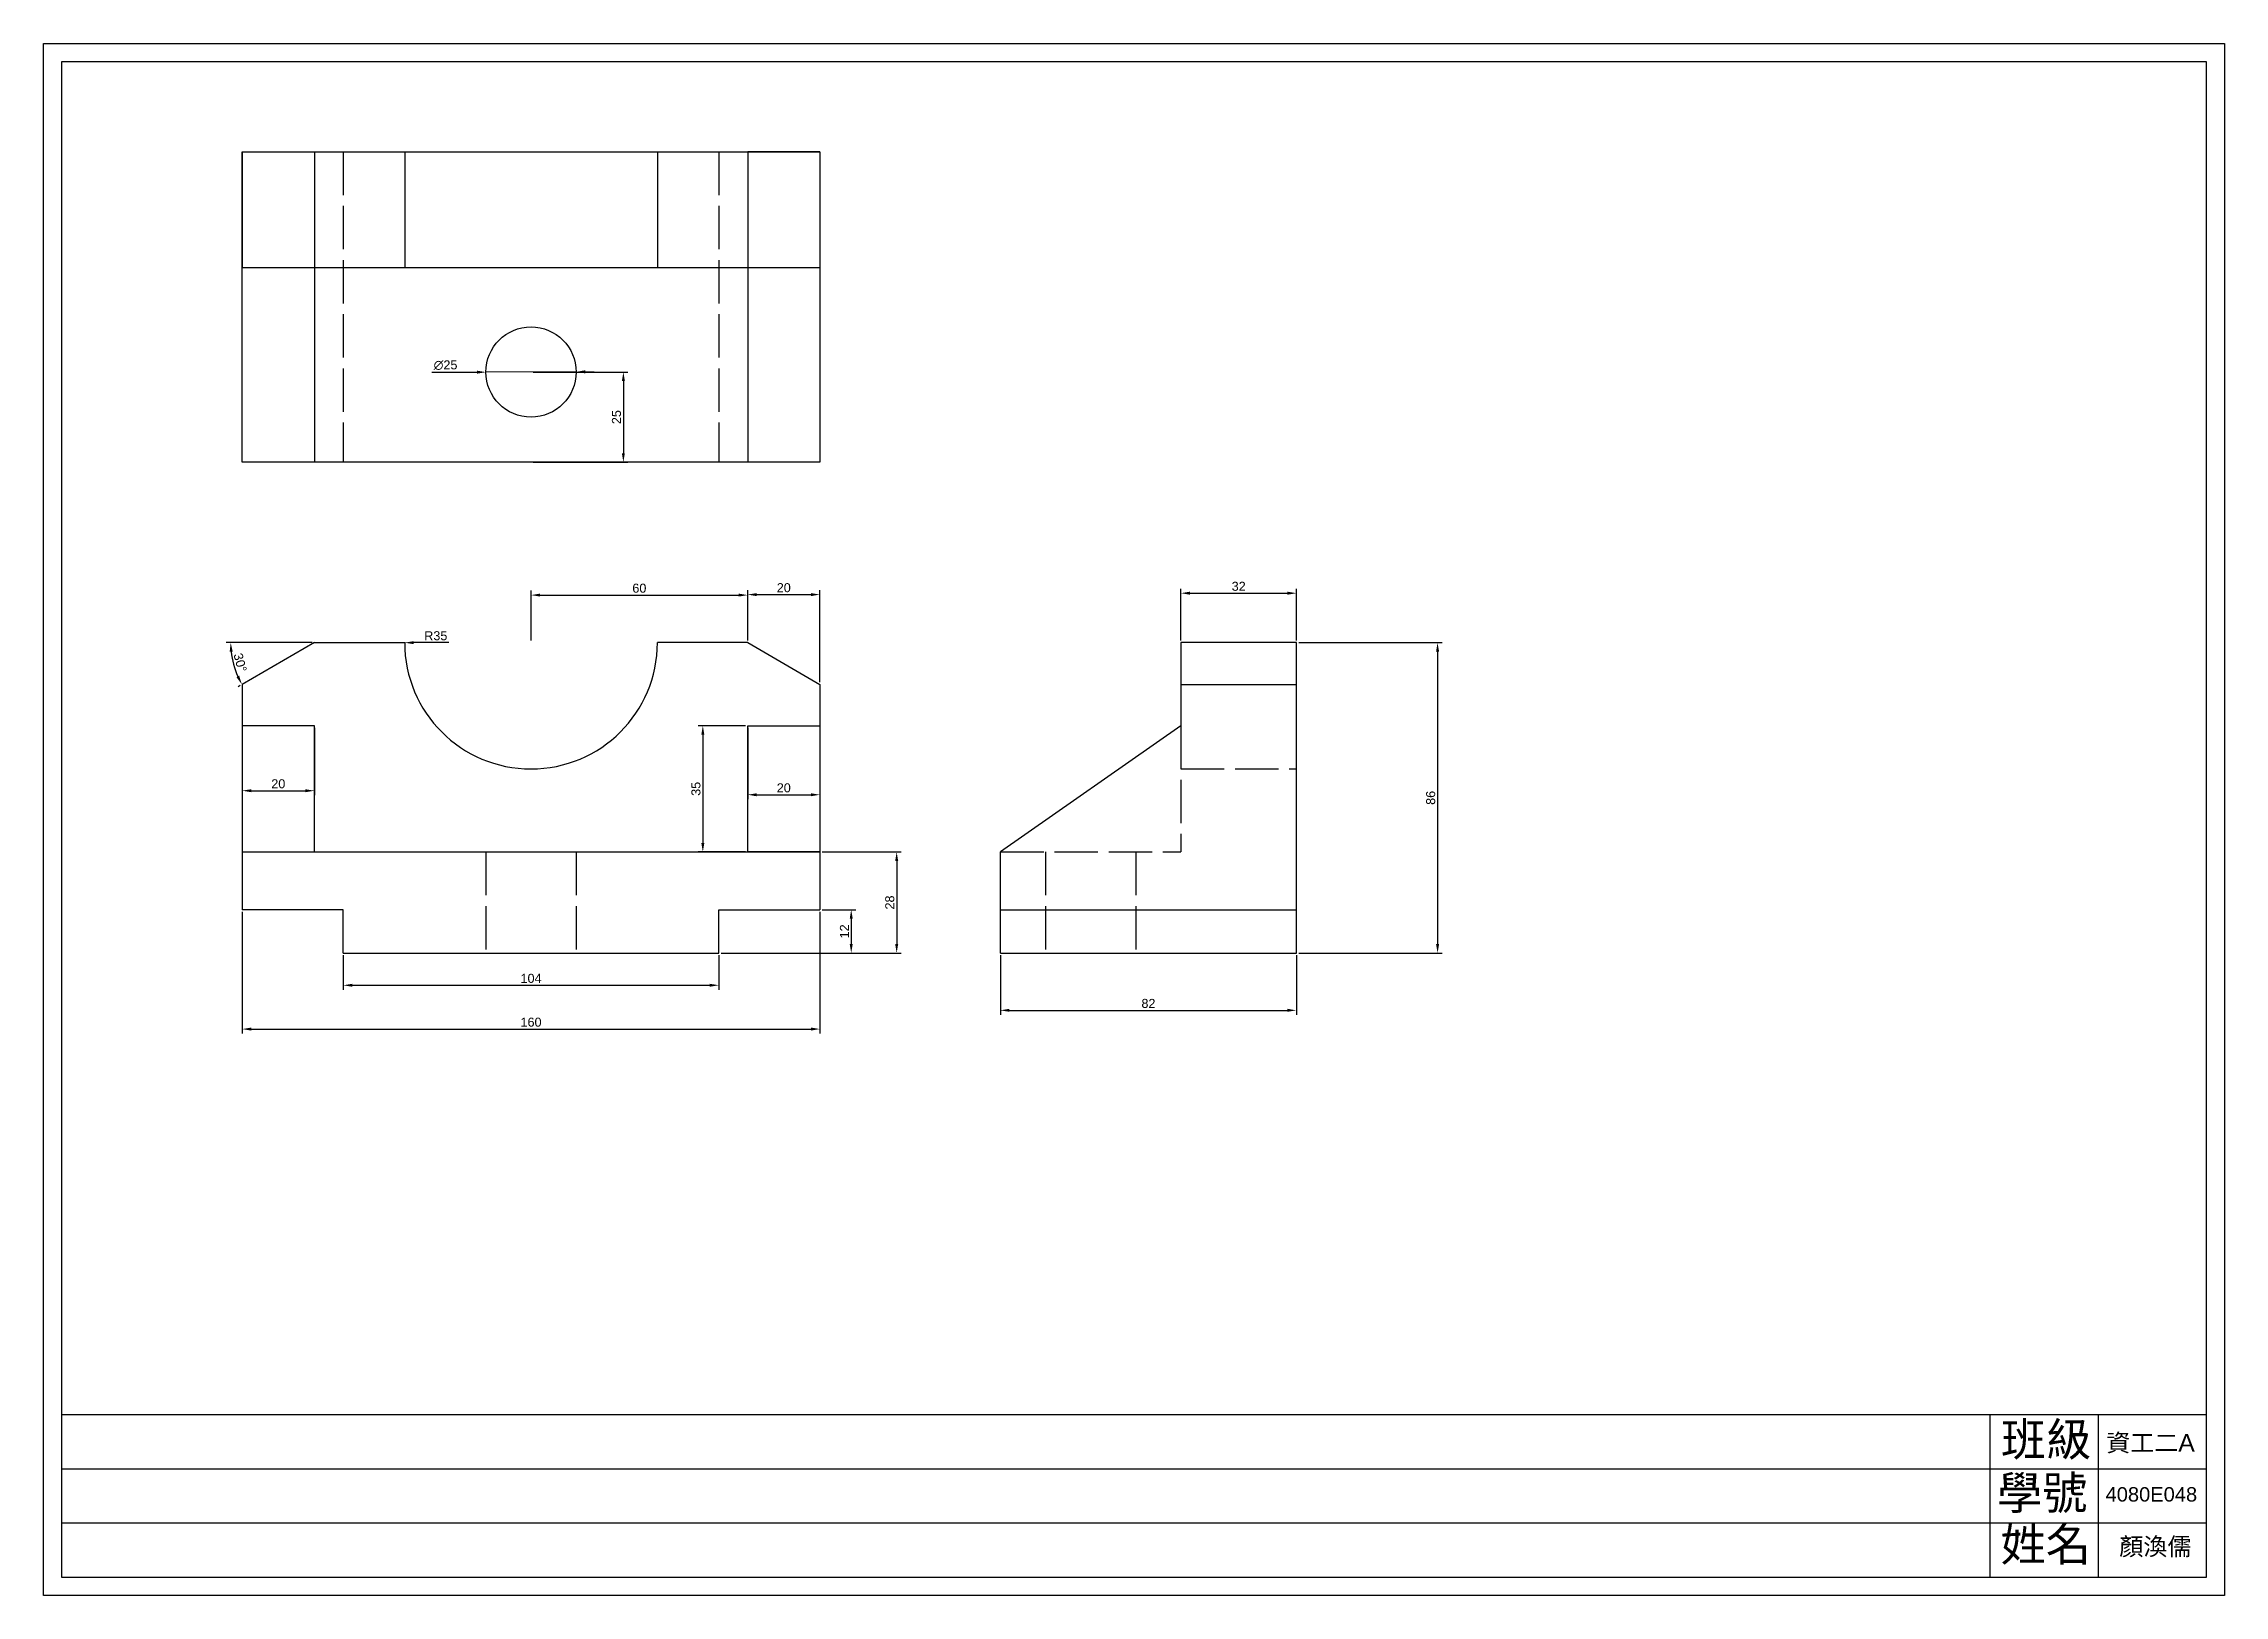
# Model space of a CAD drawing. Header units: millimetres. Extents: x 1745 to 2349, y 1825 to 2255.
import ezdxf

# ---------------------------------------------------------------- set-up
doc = ezdxf.new("R2010")
doc.units = ezdxf.units.MM
doc.linetypes.add('ACAD_ISO02W100', pattern=[15, 12, -3])
doc.styles.get("Standard").update_dxf_attribs({"font": 'arial.ttf'})
doc.dimstyles.new('ISO-25', dxfattribs={"dimtxt": 2.5, "dimasz": 2.5, "dimexe": 1.25, "dimexo": 0.625, "dimtad": 1, "dimtxsty": 'Standard', "dimcen": 2.5, "dimadec": 0, "dimazin": 0, "dimtfac": 1, "dimtmove": 0, "dimatfit": 3, "dimfxl": 1, "dimarcsym": 0})

# ---------------------------------------------------------------- blocks, each defined once
blk = doc.blocks.new('*D8')
at = {"color": 0, "lineweight": -2, "transparency": 16777216}
for p, q in [((1852.54, 2163.91), (1865, 2163.95)), ((1892.5, 2164.04), (1867.5, 2163.96)), ((1895, 2164.05), (1897.5, 2164.06))]:
    blk.add_line(p, q, dxfattribs=at)
at = {"color": 0, "lineweight": -3, "transparency": 16777216}
for points in [[(1865, 2164.37), (1865, 2163.53), (1867.5, 2163.96)], [(1895, 2164.47), (1895, 2163.63), (1892.5, 2164.04)]]:
    blk.add_solid(points, dxfattribs=at)
at = {"layer": 'Defpoints', "color": 0, "lineweight": -3, "transparency": 16777216}
for p in [(1867.5, 2163.96), (1892.5, 2164.04)]:
    blk.add_point(p, dxfattribs=at)
at = {"color": 0, "lineweight": -3, "transparency": 16777216, "insert": (1856.32, 2165.89), "char_height": 2.5, "attachment_point": 5, "rotation": 0.1938}
blk.add_mtext('∅25', dxfattribs=at)
blk = doc.blocks.new('*D11')
at = {"color": 0, "lineweight": -2, "transparency": 16777216}
for p, q in [((1880.63, 2164), (1906.82, 2164)), ((1905.57, 2161.5), (1905.57, 2141.5)), ((1880.63, 2139), (1906.82, 2139))]:
    blk.add_line(p, q, dxfattribs=at)
at = {"color": 0, "lineweight": -3, "transparency": 16777216}
for points in [[(1905.16, 2161.5), (1905.99, 2161.5), (1905.57, 2164)], [(1905.16, 2141.5), (1905.99, 2141.5), (1905.57, 2139)]]:
    blk.add_solid(points, dxfattribs=at)
at = {"layer": 'Defpoints', "color": 0, "lineweight": -3, "transparency": 16777216}
for p in [(1880, 2164), (1880, 2139), (1905.57, 2139)]:
    blk.add_point(p, dxfattribs=at)
at = {"color": 0, "lineweight": -3, "transparency": 16777216, "insert": (1903.67, 2151.5), "char_height": 2.5, "attachment_point": 5, "rotation": 90}
blk.add_mtext('25', dxfattribs=at)
blk = doc.blocks.new('*D12')
at = {"color": 0, "lineweight": -2, "transparency": 16777216}
for p, q in [((1819.38, 2089), (1795.56, 2089)), ((1799.46, 2077.14), (1798.84, 2076.78))]:
    blk.add_line(p, q, dxfattribs=at)
blk.add_arc((1820, 2089), 23.19, 186.18092, 203.81908, dxfattribs=at)
at = {"color": 0, "lineweight": -3, "transparency": 16777216}
for points in [[(1796.53, 2086.48), (1797.37, 2086.53), (1796.81, 2089)], [(1799.16, 2079.83), (1798.42, 2079.45), (1799.92, 2077.41)]]:
    blk.add_solid(points, dxfattribs=at)
at = {"layer": 'Defpoints', "color": 0, "lineweight": -3, "transparency": 16777216}
for p in [(1797.17, 2084.97), (1820, 2089), (1820, 2089), (1845, 2089), (1800, 2077.45)]:
    blk.add_point(p, dxfattribs=at)
at = {"color": 0, "lineweight": -3, "transparency": 16777216, "insert": (1799.44, 2083.49), "char_height": 2.5, "attachment_point": 5, "rotation": 285}
blk.add_mtext('30°', dxfattribs=at)
blk = doc.blocks.new('*D13')
at = {"color": 0, "lineweight": -2, "transparency": 16777216}
blk.add_line((1857.24, 2089), (1847.5, 2089), dxfattribs=at)
at = {"color": 0, "lineweight": -3, "transparency": 16777216}
blk.add_solid([(1847.5, 2089.42), (1847.5, 2088.58), (1845, 2089)], dxfattribs=at)
at = {"layer": 'Defpoints', "color": 0, "lineweight": -3, "transparency": 16777216}
for p in [(1845, 2089), (1880, 2089)]:
    blk.add_point(p, dxfattribs=at)
at = {"color": 0, "lineweight": -3, "transparency": 16777216, "insert": (1853.62, 2090.9), "char_height": 2.5, "attachment_point": 5}
blk.add_mtext('R35', dxfattribs=at)
blk = doc.blocks.new('*D14')
at = {"color": 0, "lineweight": -2, "transparency": 16777216}
for p, q in [((1800, 2065.38), (1800, 2046.73)), ((1820, 2065.38), (1820, 2046.73)), ((1802.5, 2047.98), (1817.5, 2047.98))]:
    blk.add_line(p, q, dxfattribs=at)
at = {"color": 0, "lineweight": -3, "transparency": 16777216}
for points in [[(1802.5, 2048.39), (1802.5, 2047.56), (1800, 2047.98)], [(1817.5, 2048.39), (1817.5, 2047.56), (1820, 2047.98)]]:
    blk.add_solid(points, dxfattribs=at)
at = {"layer": 'Defpoints', "color": 0, "lineweight": -3, "transparency": 16777216}
for p in [(1800, 2066), (1820, 2066), (1820, 2047.98)]:
    blk.add_point(p, dxfattribs=at)
at = {"color": 0, "lineweight": -3, "transparency": 16777216, "insert": (1810, 2049.88), "char_height": 2.5, "attachment_point": 5}
blk.add_mtext('20', dxfattribs=at)
blk = doc.blocks.new('*D15')
at = {"color": 0, "lineweight": -2, "transparency": 16777216}
for p, q in [((1880, 2089.62), (1880, 2103.43)), ((1882.5, 2102.18), (1937.5, 2102.18)), ((1940, 2089.62), (1940, 2103.43))]:
    blk.add_line(p, q, dxfattribs=at)
at = {"color": 0, "lineweight": -3, "transparency": 16777216}
for points in [[(1882.5, 2102.6), (1882.5, 2101.77), (1880, 2102.18)], [(1937.5, 2102.6), (1937.5, 2101.77), (1940, 2102.18)]]:
    blk.add_solid(points, dxfattribs=at)
at = {"layer": 'Defpoints', "color": 0, "lineweight": -3, "transparency": 16777216}
for p in [(1940, 2102.18), (1880, 2089), (1940, 2089)]:
    blk.add_point(p, dxfattribs=at)
at = {"color": 0, "lineweight": -3, "transparency": 16777216, "insert": (1910, 2104.08), "char_height": 2.5, "attachment_point": 5}
blk.add_mtext('60', dxfattribs=at)
blk = doc.blocks.new('*D16')
at = {"color": 0, "lineweight": -2, "transparency": 16777216}
for p, q in [((1940, 2089.62), (1940, 2103.57)), ((1942.5, 2102.32), (1957.5, 2102.32)), ((1960, 2078.08), (1960, 2103.57))]:
    blk.add_line(p, q, dxfattribs=at)
at = {"color": 0, "lineweight": -3, "transparency": 16777216}
for points in [[(1942.5, 2102.74), (1942.5, 2101.9), (1940, 2102.32)], [(1957.5, 2102.74), (1957.5, 2101.9), (1960, 2102.32)]]:
    blk.add_solid(points, dxfattribs=at)
at = {"layer": 'Defpoints', "color": 0, "lineweight": -3, "transparency": 16777216}
for p in [(1960, 2102.32), (1940, 2089), (1960, 2077.45)]:
    blk.add_point(p, dxfattribs=at)
at = {"color": 0, "lineweight": -3, "transparency": 16777216, "insert": (1950, 2104.22), "char_height": 2.5, "attachment_point": 5}
blk.add_mtext('20', dxfattribs=at)
blk = doc.blocks.new('*D17')
at = {"color": 0, "lineweight": -2, "transparency": 16777216}
for p, q in [((1940, 2065.38), (1940, 2045.61)), ((1960, 2065.38), (1960, 2045.61)), ((1942.5, 2046.86), (1957.5, 2046.86))]:
    blk.add_line(p, q, dxfattribs=at)
at = {"color": 0, "lineweight": -3, "transparency": 16777216}
for points in [[(1942.5, 2047.27), (1942.5, 2046.44), (1940, 2046.86)], [(1957.5, 2047.27), (1957.5, 2046.44), (1960, 2046.86)]]:
    blk.add_solid(points, dxfattribs=at)
at = {"layer": 'Defpoints', "color": 0, "lineweight": -3, "transparency": 16777216}
for p in [(1940, 2066), (1960, 2066), (1960, 2046.86)]:
    blk.add_point(p, dxfattribs=at)
at = {"color": 0, "lineweight": -3, "transparency": 16777216, "insert": (1950, 2048.76), "char_height": 2.5, "attachment_point": 5}
blk.add_mtext('20', dxfattribs=at)
blk = doc.blocks.new('*D18')
at = {"color": 0, "lineweight": -2, "transparency": 16777216}
for p, q in [((1939.38, 2066), (1926.33, 2066)), ((1927.58, 2063.5), (1927.58, 2033.5)), ((1939.38, 2031), (1926.33, 2031))]:
    blk.add_line(p, q, dxfattribs=at)
at = {"color": 0, "lineweight": -3, "transparency": 16777216}
for points in [[(1927.17, 2063.5), (1928, 2063.5), (1927.58, 2066)], [(1927.17, 2033.5), (1928, 2033.5), (1927.58, 2031)]]:
    blk.add_solid(points, dxfattribs=at)
at = {"layer": 'Defpoints', "color": 0, "lineweight": -3, "transparency": 16777216}
for p in [(1940, 2066), (1927.58, 2031), (1940, 2031)]:
    blk.add_point(p, dxfattribs=at)
at = {"color": 0, "lineweight": -3, "transparency": 16777216, "insert": (1925.68, 2048.5), "char_height": 2.5, "attachment_point": 5, "rotation": 90}
blk.add_mtext('35', dxfattribs=at)
blk = doc.blocks.new('*D19')
at = {"color": 0, "lineweight": -2, "transparency": 16777216}
for p, q in [((1828, 2002.38), (1828, 1992.82)), ((1932, 2002.38), (1932, 1992.82)), ((1830.5, 1994.07), (1929.5, 1994.07))]:
    blk.add_line(p, q, dxfattribs=at)
at = {"color": 0, "lineweight": -3, "transparency": 16777216}
for points in [[(1830.5, 1994.48), (1830.5, 1993.65), (1828, 1994.07)], [(1929.5, 1994.48), (1929.5, 1993.65), (1932, 1994.07)]]:
    blk.add_solid(points, dxfattribs=at)
at = {"layer": 'Defpoints', "color": 0, "lineweight": -3, "transparency": 16777216}
for p in [(1828, 2003), (1932, 2003), (1932, 1994.07)]:
    blk.add_point(p, dxfattribs=at)
at = {"color": 0, "lineweight": -3, "transparency": 16777216, "insert": (1880, 1995.97), "char_height": 2.5, "attachment_point": 5}
blk.add_mtext('104', dxfattribs=at)
blk = doc.blocks.new('*D20')
at = {"color": 0, "lineweight": -2, "transparency": 16777216}
for p, q in [((1800, 2014.38), (1800, 1980.68)), ((1960, 2014.38), (1960, 1980.68)), ((1802.5, 1981.93), (1957.5, 1981.93))]:
    blk.add_line(p, q, dxfattribs=at)
at = {"color": 0, "lineweight": -3, "transparency": 16777216}
for points in [[(1802.5, 1982.35), (1802.5, 1981.51), (1800, 1981.93)], [(1957.5, 1982.35), (1957.5, 1981.51), (1960, 1981.93)]]:
    blk.add_solid(points, dxfattribs=at)
at = {"layer": 'Defpoints', "color": 0, "lineweight": -3, "transparency": 16777216}
for p in [(1800, 2015), (1960, 2015), (1960, 1981.93)]:
    blk.add_point(p, dxfattribs=at)
at = {"color": 0, "lineweight": -3, "transparency": 16777216, "insert": (1880, 1983.83), "char_height": 2.5, "attachment_point": 5}
blk.add_mtext('160', dxfattribs=at)
blk = doc.blocks.new('*D21')
at = {"color": 0, "lineweight": -2, "transparency": 16777216}
for p, q in [((1960.63, 2031), (1982.52, 2031)), ((1981.27, 2028.5), (1981.27, 2005.5)), ((1932.63, 2003), (1982.52, 2003))]:
    blk.add_line(p, q, dxfattribs=at)
at = {"color": 0, "lineweight": -3, "transparency": 16777216}
for points in [[(1980.85, 2028.5), (1981.69, 2028.5), (1981.27, 2031)], [(1980.85, 2005.5), (1981.69, 2005.5), (1981.27, 2003)]]:
    blk.add_solid(points, dxfattribs=at)
at = {"layer": 'Defpoints', "color": 0, "lineweight": -3, "transparency": 16777216}
for p in [(1960, 2031), (1932, 2003), (1981.27, 2003)]:
    blk.add_point(p, dxfattribs=at)
at = {"color": 0, "lineweight": -3, "transparency": 16777216, "insert": (1979.37, 2017), "char_height": 2.5, "attachment_point": 5, "rotation": 90}
blk.add_mtext('28', dxfattribs=at)
blk = doc.blocks.new('*D22')
at = {"color": 0, "lineweight": -2, "transparency": 16777216}
for p, q in [((1960.63, 2015), (1969.93, 2015)), ((1968.68, 2012.5), (1968.68, 2005.5)), ((1932.63, 2003), (1969.93, 2003))]:
    blk.add_line(p, q, dxfattribs=at)
at = {"color": 0, "lineweight": -3, "transparency": 16777216}
for points in [[(1968.27, 2012.5), (1969.1, 2012.5), (1968.68, 2015)], [(1968.27, 2005.5), (1969.1, 2005.5), (1968.68, 2003)]]:
    blk.add_solid(points, dxfattribs=at)
at = {"layer": 'Defpoints', "color": 0, "lineweight": -3, "transparency": 16777216}
for p in [(1960, 2015), (1932, 2003), (1968.68, 2003)]:
    blk.add_point(p, dxfattribs=at)
at = {"color": 0, "lineweight": -3, "transparency": 16777216, "insert": (1966.8, 2009), "char_height": 2.5, "attachment_point": 5, "rotation": 90}
blk.add_mtext('12', dxfattribs=at)
blk = doc.blocks.new('*D24')
at = {"color": 0, "lineweight": -2, "transparency": 16777216}
for p, q in [((2060, 2089.62), (2060, 2103.96)), ((2062.5, 2102.71), (2089.5, 2102.71)), ((2092, 2089.62), (2092, 2103.96))]:
    blk.add_line(p, q, dxfattribs=at)
at = {"color": 0, "lineweight": -3, "transparency": 16777216}
for points in [[(2062.5, 2103.13), (2062.5, 2102.29), (2060, 2102.71)], [(2089.5, 2103.13), (2089.5, 2102.29), (2092, 2102.71)]]:
    blk.add_solid(points, dxfattribs=at)
at = {"layer": 'Defpoints', "color": 0, "lineweight": -3, "transparency": 16777216}
for p in [(2092, 2102.71), (2060, 2089), (2092, 2089)]:
    blk.add_point(p, dxfattribs=at)
at = {"color": 0, "lineweight": -3, "transparency": 16777216, "insert": (2076, 2104.61), "char_height": 2.5, "attachment_point": 5}
blk.add_mtext('32', dxfattribs=at)
blk = doc.blocks.new('*D25')
at = {"color": 0, "lineweight": -2, "transparency": 16777216}
for p, q in [((2092.63, 2089), (2132.33, 2089)), ((2131.08, 2086.5), (2131.08, 2005.5)), ((2092.63, 2003), (2132.33, 2003))]:
    blk.add_line(p, q, dxfattribs=at)
at = {"color": 0, "lineweight": -3, "transparency": 16777216}
for points in [[(2130.66, 2086.5), (2131.5, 2086.5), (2131.08, 2089)], [(2130.66, 2005.5), (2131.5, 2005.5), (2131.08, 2003)]]:
    blk.add_solid(points, dxfattribs=at)
at = {"layer": 'Defpoints', "color": 0, "lineweight": -3, "transparency": 16777216}
for p in [(2092, 2089), (2092, 2003), (2131.08, 2003)]:
    blk.add_point(p, dxfattribs=at)
at = {"color": 0, "lineweight": -3, "transparency": 16777216, "insert": (2129.18, 2046), "char_height": 2.5, "attachment_point": 5, "rotation": 90}
blk.add_mtext('86', dxfattribs=at)
blk = doc.blocks.new('*D26')
at = {"color": 0, "lineweight": -2, "transparency": 16777216}
for p, q in [((2010, 2002.38), (2010, 1985.87)), ((2092, 2002.38), (2092, 1985.87)), ((2012.5, 1987.12), (2089.5, 1987.12))]:
    blk.add_line(p, q, dxfattribs=at)
at = {"color": 0, "lineweight": -3, "transparency": 16777216}
for points in [[(2012.5, 1987.54), (2012.5, 1986.71), (2010, 1987.12)], [(2089.5, 1987.54), (2089.5, 1986.71), (2092, 1987.12)]]:
    blk.add_solid(points, dxfattribs=at)
at = {"layer": 'Defpoints', "color": 0, "lineweight": -3, "transparency": 16777216}
for p in [(2010, 2003), (2092, 2003), (2092, 1987.12)]:
    blk.add_point(p, dxfattribs=at)
at = {"color": 0, "lineweight": -3, "transparency": 16777216, "insert": (2051, 1989.02), "char_height": 2.5, "attachment_point": 5}
blk.add_mtext('82', dxfattribs=at)

msp = doc.modelspace()

# ---------------------------------------------------------------- linework, layer by layer
for p, q in [((1750, 2250), (2344, 2250)), ((1750, 1830), (1750, 2250)), ((2344, 2250), (2344, 1830)), ((1800, 2225), (1960, 2225)), ((1800, 2139), (1800, 2225)), ((1800, 2225), (1800, 2193)), ((1820, 2225), (1820, 2139)), ((1845, 2225), (1845, 2193)), ((1915, 2225), (1915, 2193)), ((1960, 2225), (1940, 2225)), ((1940, 2225), (1940, 2139)), ((1960, 2225), (1960, 2139)), ((1800, 2193), (1960, 2193)), ((1960, 2139), (1800, 2139)), ((1820, 2089), (1800, 2077.453)), ((1820, 2089), (1845, 2089)), ((1940, 2089), (1915, 2089)), ((1940, 2089), (1960, 2077.453)), ((2092, 2089), (2060, 2089)), ((2060, 2089), (2060, 2077.453)), ((2092, 2003), (2092, 2089)), ((1800, 2077.453), (1800, 2015)), ((1960, 2077.453), (1960, 2015)), ((2060, 2077.453), (2092, 2077.453)), ((2060, 2077.453), (2060, 2066)), ((1820, 2066), (1800, 2066)), ((1820, 2031), (1820, 2066)), ((1940, 2031), (1940, 2066)), ((1940, 2066), (1960, 2066)), ((2060, 2066), (2010, 2031)), ((1800, 2031), (1960, 2031)), ((1800, 2031), (1820, 2031)), ((1960, 2031), (1940, 2031)), ((2010, 2003), (2010, 2031)), ((1828, 2015), (1800, 2015)), ((1828, 2003), (1828, 2015)), ((1932, 2003), (1932, 2015)), ((1932, 2015), (1960, 2015)), ((2010, 2015), (2092, 2015)), ((1828, 2003), (1932, 2003)), ((2010, 2003), (2092, 2003)), ((2344, 1875), (1750, 1875)), ((2284, 1875), (2284, 1830)), ((2314, 1875), (2314, 1830)), ((2344, 1860), (1750, 1860)), ((2344, 1845), (1750, 1845)), ((2344, 1830), (1750, 1830))]:
    msp.add_line(p, q)
at = {"linetype": 'ACAD_ISO02W100'}
for p, q in [((1828, 2225), (1828, 2139)), ((1932, 2225), (1932, 2139)), ((2060, 2066), (2060, 2031)), ((2060, 2054), (2092, 2054)), ((2010, 2031), (2060, 2031))]:
    msp.add_line(p, q, dxfattribs=at)
at = {"linetype": 'ACAD_ISO02W100', "lineweight": -3}
for p, q in [((1867.5, 2031), (1867.5, 2003)), ((1892.5, 2031), (1892.5, 2003)), ((2022.5, 2031), (2022.5, 2003)), ((2047.5, 2031), (2047.5, 2003))]:
    msp.add_line(p, q, dxfattribs=at)
msp.add_lwpolyline([(1745, 2255), (2349, 2255), (2349, 1825), (1745, 1825)], close=True)
msp.add_circle((1880, 2164), 12.5)
msp.add_arc((1880, 2089), 35, 180, 0)

# ---------------------------------------------------------------- texts
for s, p in [('班級', (2287.089, 1863.627)), ('學號', (2286.033, 1848.825)), ('姓名', (2287.018, 1834.505))]:
    msp.add_text(s, height=9.1778).set_placement(p)
at = {"linetype": 'ACAD_ISO02W100'}
for s, height, p in [('資工二A', 4.8814, (2316.276, 1864.849)), ('4080E048', 3.9826, (2316.09, 1851.011)), ('顏渙儒', 4.8814, (2319.898, 1836.112))]:
    msp.add_text(s, height=height, dxfattribs=at).set_placement(p)

# ---------------------------------------------------------------- dimensions: what is measured, and where the dimension line sits
at = {"color": 5, "lineweight": -3}
dim = msp.add_diameter_dim_2p(p1=(1892.5, 2164.042), p2=(1867.5, 2163.958), dimstyle='ISO-25', dxfattribs=at)
dim.commit()
dim.dimension.update_dxf_attribs({"geometry": '*D8', "text_midpoint": (1856.327, 2163.92), "dimtype": 163})
for base, p1, p2, picture, middle in [((1905.572, 2139), (1880, 2164), (1880, 2139), '*D11', (1903.671, 2151.5)), ((2131.08, 2003), (2092, 2089), (2092, 2003), '*D25', (2129.179, 2046)), ((1927.585, 2031), (1940, 2066), (1940, 2031), '*D18', (1925.682, 2048.5)), ((1981.27, 2003), (1960, 2031), (1932, 2003), '*D21', (1979.369, 2017)), ((1968.684, 2003), (1960, 2015), (1932, 2003), '*D22', (1966.804, 2009))]:
    dim = msp.add_linear_dim(base=base, p1=p1, p2=p2, angle=90, dimstyle='ISO-25', dxfattribs=at)
    dim.commit()
    dim.dimension.update_dxf_attribs({"geometry": picture, "text_midpoint": middle})
for base, p1, p2, picture, middle in [((1940, 2102.183), (1880, 2089), (1940, 2089), '*D15', (1910, 2104.085)), ((1960, 2102.32), (1940, 2089), (1960, 2077.453), '*D16', (1950, 2104.222)), ((2092, 2102.709), (2060, 2089), (2092, 2089), '*D24', (2076, 2104.611)), ((1820, 2047.978), (1800, 2066), (1820, 2066), '*D14', (1810, 2049.879)), ((1960, 2046.857), (1940, 2066), (1960, 2066), '*D17', (1950, 2048.759)), ((1960, 1981.93), (1800, 2015), (1960, 2015), '*D20', (1880, 1983.831)), ((1932, 1994.065), (1828, 2003), (1932, 2003), '*D19', (1880, 1995.967)), ((2092, 1987.123), (2010, 2003), (2092, 2003), '*D26', (2051, 1989.025))]:
    dim = msp.add_linear_dim(base=base, p1=p1, p2=p2, dimstyle='ISO-25', dxfattribs=at)
    dim.commit()
    dim.dimension.update_dxf_attribs({"geometry": picture, "text_midpoint": middle})
dim = msp.add_radius_dim(center=(1880, 2089), mpoint=(1845, 2089), dimstyle='ISO-25', dxfattribs=at)
dim.commit()
dim.dimension.update_dxf_attribs({"geometry": '*D13', "text_midpoint": (1853.621, 2089), "dimtype": 164})
dim = msp.add_angular_dim_2l(base=(1797.167, 2084.974), line1=((1820, 2089), (1845, 2089)), line2=((1820, 2089), (1800, 2077.453)), dimstyle='ISO-25', dxfattribs=at)
dim.commit()
dim.dimension.update_dxf_attribs({"geometry": '*D12', "text_midpoint": (1799.442, 2083.491)})

doc.saveas('drawing.dxf')
